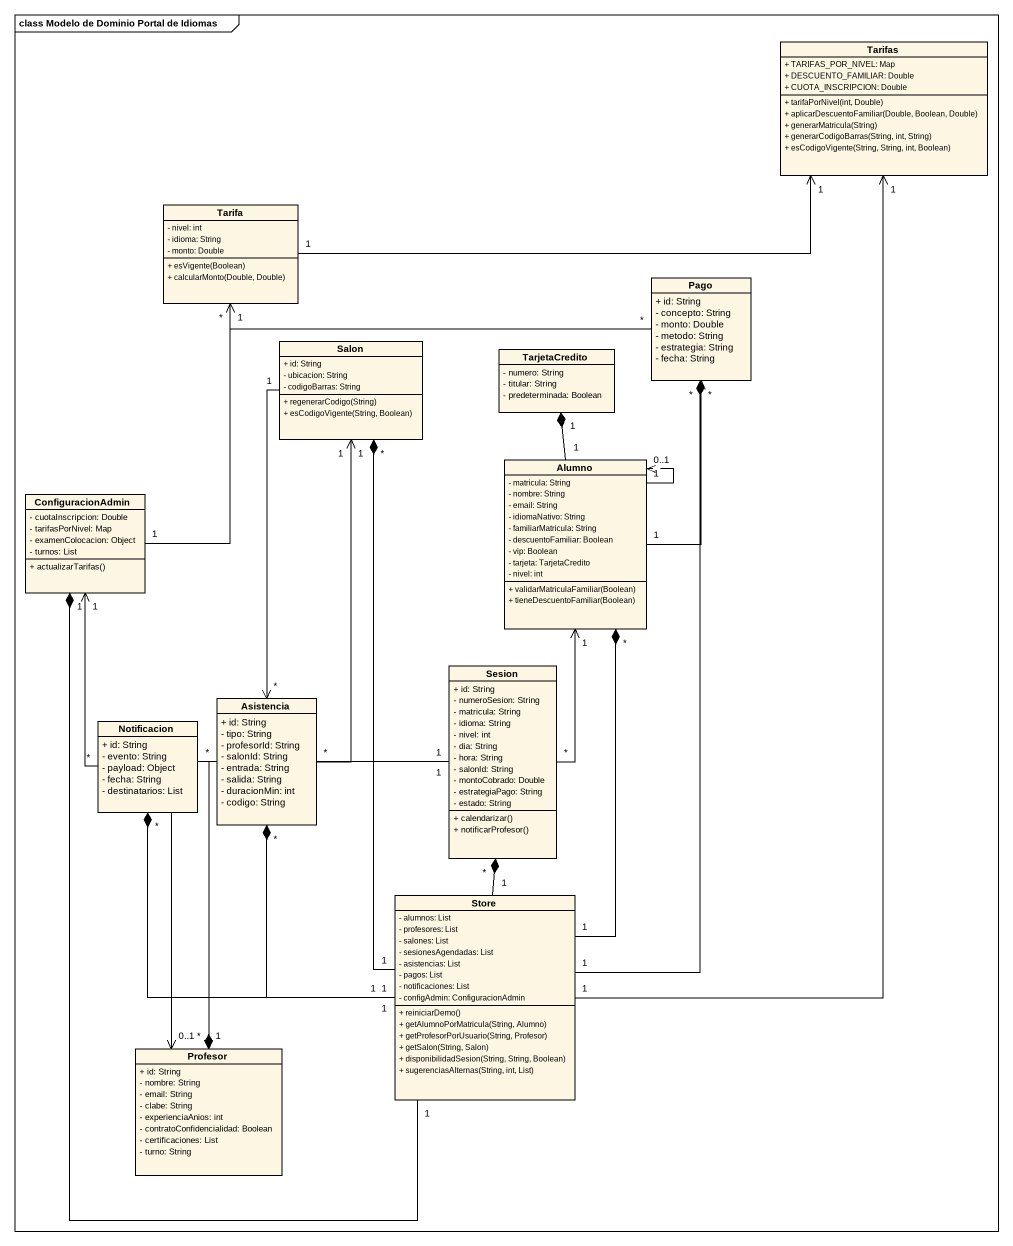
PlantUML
@startuml
mainframe class Modelo de Dominio Portal de Idiomas
hide circle
hide empty members
skinparam classAttributeIconSize 0
class Tarifas {
  + TARIFAS_POR_NIVEL: Map
  + DESCUENTO_FAMILIAR: Double
  + CUOTA_INSCRIPCION: Double
  + tarifaPorNivel(int, Double)
  + aplicarDescuentoFamiliar(Double, Boolean, Double)
  + generarMatricula(String)
  + generarCodigoBarras(String, int, String)
  + esCodigoVigente(String, String, int, Boolean)
}
class Tarifa {
  - nivel: int
  - idioma: String
  - monto: Double
  + esVigente(Boolean)
  + calcularMonto(Double, Double)
}
class Pago {
  + id: String
  - concepto: String
  - monto: Double
  - metodo: String
  - estrategia: String
  - fecha: String
}
class Salon {
  + id: String
  - ubicacion: String
  - codigoBarras: String
  + regenerarCodigo(String)
  + esCodigoVigente(String, Boolean)
}
class TarjetaCredito {
  - numero: String
  - titular: String
  - predeterminada: Boolean
}
class Alumno {
  - matricula: String
  - nombre: String
  - email: String
  - idiomaNativo: String
  - familiarMatricula: String
  - descuentoFamiliar: Boolean
  - vip: Boolean
  - tarjeta: TarjetaCredito
  - nivel: int
  + validarMatriculaFamiliar(Boolean)
  + tieneDescuentoFamiliar(Boolean)
}
class ConfiguracionAdmin {
  - cuotaInscripcion: Double
  - tarifasPorNivel: Map
  - examenColocacion: Object
  - turnos: List
  + actualizarTarifas()
}
class Sesion {
  + id: String
  - numeroSesion: String
  - matricula: String
  - idioma: String
  - nivel: int
  - dia: String
  - hora: String
  - salonId: String
  - montoCobrado: Double
  - estrategiaPago: String
  - estado: String
  + calendarizar()
  + notificarProfesor()
}
class Notificacion {
  + id: String
  - evento: String
  - payload: Object
  - fecha: String
  - destinatarios: List
}
class Asistencia {
  + id: String
  - tipo: String
  - profesorId: String
  - salonId: String
  - entrada: String
  - salida: String
  - duracionMin: int
  - codigo: String
}
class Store {
  - alumnos: List
  - profesores: List
  - salones: List
  - sesionesAgendadas: List
  - asistencias: List
  - pagos: List
  - notificaciones: List
  - configAdmin: ConfiguracionAdmin
  + reiniciarDemo()
  + getAlumnoPorMatricula(String, Alumno)
  + getProfesorPorUsuario(String, Profesor)
  + getSalon(String, Salon)
  + disponibilidadSesion(String, String, Boolean)
  + sugerenciasAlternas(String, int, List)
}
class Profesor {
  + id: String
  - nombre: String
  - email: String
  - clabe: String
  - experienciaAnios: int
  - contratoConfidencialidad: Boolean
  - certificaciones: List
  - turno: String
}
Tarifa "1" -right-> "1" Tarifas
Pago "*" -left-> "1" Tarifa
Salon "1" --> "*" Asistencia
Alumno "1" -up-> "*" Pago
Alumno "1" -up-* "1" TarjetaCredito
Alumno "1" --> "0..1" Alumno
ConfiguracionAdmin "1" -up-> "*" Tarifa
Sesion "1" -up-> "1" Salon
Sesion "*" -up-> "1" Alumno
Sesion "1" --> "0..1" Profesor
Notificacion "*" -up-> "1" ConfiguracionAdmin
Asistencia "*" -up-> "1" Salon
Asistencia "*" --> "1" Profesor
Store "1" -up-> "1" Tarifas
Store "1" -up-* "*" Pago
Store "1" -up-* "*" Salon
Store "1" -up-* "*" Alumno
Store "1" -up-* "1" ConfiguracionAdmin
Store "1" -up-* "*" Sesion
Store "1" -up-* "*" Notificacion
Store "1" -up-* "*" Asistencia
Store "1" -left-* "*" Profesor
@enduml
